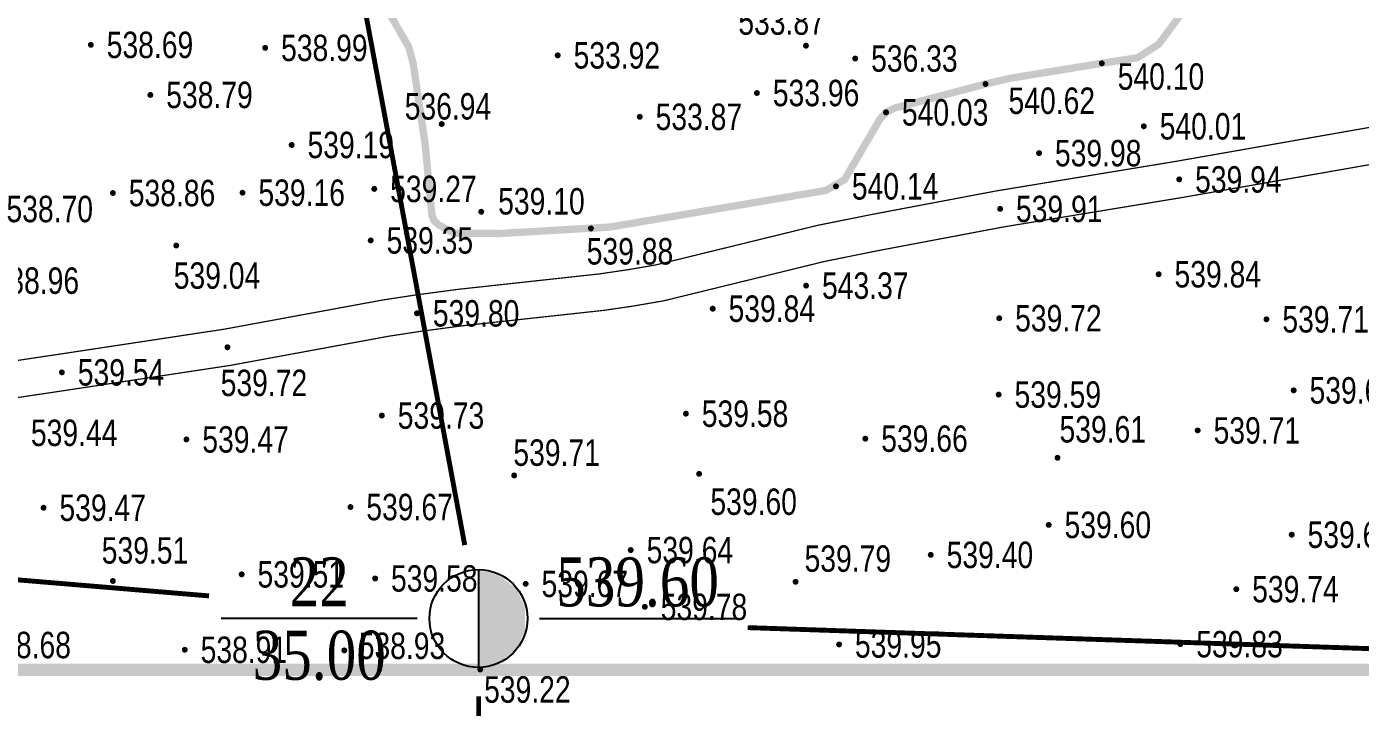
# Model space of a CAD drawing. Header units: millimetres. Extents: x 7408 to 22184, y -2085 to 5798.
# Drawn here: x 7624.6 to 7679.1, y -2023 to -1995.2 of the extents above; entities that cross this region are included whole.
import ezdxf
from ezdxf.enums import TextEntityAlignment as Align

# ---------------------------------------------------------------- set-up
doc = ezdxf.new("R2010")
doc.units = ezdxf.units.MM
for name, pattern in [('DASHDOT', [1, 0.5, -0.25, 0, -0.25]), ('PMX', [13, 10, -1, 0, -1, 0, -1]), ('X3', [5, 4, -1])]:
    doc.linetypes.add(name, pattern=pattern)
for name, color, linetype in [('DLSS', 4, 'Continuous'), ('GCD', 252, 'Continuous'), ('KTD', 7, 'Continuous'), ('挖方区', 5, 'Continuous'), ('用地范围', 1, 'Continuous'), ('道路-中心线', 12, 'DASHDOT')]:
    doc.layers.add(name, color=color, linetype=linetype)
doc.styles.add('DZNUM', font='TIMES.TTF')
doc.styles.add('HZ', font='jzfz_ena.shx', dxfattribs={"width": 0.7, "bigfont": 'jzfz_cna.shx'})
doc.styles.get("Standard").update_dxf_attribs({"font": 'SimSun.ttf', "width": 0.8})
doc.linetypes.add('陡坎线1', pattern='A,0.15,["|",Standard,S=0.2,R=0,X=0,Y=0],0.15', length=0.3)

# ---------------------------------------------------------------- blocks, each defined once
blk = doc.blocks.new('tl_ztk')
blk.add_line((0, 1.956), (0, -2.004))
blk.add_circle((0, 0), 2)
for points in [[(0.439, 1.901), (0.439, -1.894), (-0.003, 1.956), (-0.003, -1.894)], [(0.858, 1.742), (0.858, -1.77), (0.439, 1.901), (0.439, -1.894)], [(1.555, 1.233), (1.555, -1.274), (0.858, 1.742), (0.858, -1.77)], [(1.9, 0.461), (1.9, -0.476), (1.555, 1.233), (1.555, -1.274)]]:
    blk.add_solid(points)
blk = doc.blocks.new('GC200')
at = {"linetype": 'Continuous', "const_width": 0.2, "flags": 128}
blk.add_lwpolyline([(-0.1, 0, 1), (0.1, 0, 1)], format="xyb", close=True, dxfattribs=at)
blk = doc.blocks.new('122121')
at = {"layer": 'GCD', "color": 252, "linetype": 'Continuous', "lineweight": 5}
ref = blk.add_blockref('GC200', (7656.438, -1995.978, 266.935), dxfattribs=dict(at, xscale=0.6, yscale=0.6, zscale=0.6))
ref.add_attrib('height', '533.87', dxfattribs={"linetype": 'Continuous', "height": 1.08, "style": 'HZ', "width": 0.8}).set_placement((7653.677, -1994.993, 266.935), align=Align.MIDDLE_LEFT)
ref = blk.add_blockref('GC200', (7627.236, -1995.945, 269.345), dxfattribs=dict(at, xscale=0.6, yscale=0.6, zscale=0.6))
ref.add_attrib('height', '538.69', dxfattribs={"linetype": 'Continuous', "height": 1.08, "style": 'HZ', "width": 0.8}).set_placement((7627.884, -1995.945, 269.345), align=Align.MIDDLE_LEFT)
ref = blk.add_blockref('GC200', (7634.355, -1996.068, 269.493), dxfattribs=dict(at, xscale=0.6, yscale=0.6, zscale=0.6))
ref.add_attrib('height', '538.99', dxfattribs={"linetype": 'Continuous', "height": 1.08, "style": 'HZ', "width": 0.8}).set_placement((7635.004, -1996.068, 269.493), align=Align.MIDDLE_LEFT)
ref = blk.add_blockref('GC200', (7646.301, -1996.373, 266.962), dxfattribs=dict(at, xscale=0.6, yscale=0.6, zscale=0.6))
ref.add_attrib('height', '533.92', dxfattribs={"linetype": 'Continuous', "height": 1.08, "style": 'HZ', "width": 0.8}).set_placement((7646.95, -1996.373, 266.962), align=Align.MIDDLE_LEFT)
ref = blk.add_blockref('GC200', (7658.451, -1996.503, 268.166), dxfattribs=dict(at, xscale=0.6, yscale=0.6, zscale=0.6))
ref.add_attrib('height', '536.33', dxfattribs={"linetype": 'Continuous', "height": 1.08, "style": 'HZ', "width": 0.8}).set_placement((7659.099, -1996.503, 268.166), align=Align.MIDDLE_LEFT)
ref = blk.add_blockref('GC200', (7668.52, -1996.697, 270.048), dxfattribs=dict(at, xscale=0.6, yscale=0.6, zscale=0.6))
ref.add_attrib('height', '540.10', dxfattribs={"linetype": 'Continuous', "height": 1.08, "style": 'HZ', "width": 0.8}).set_placement((7669.169, -1997.237, 270.048), align=Align.MIDDLE_LEFT)
ref = blk.add_blockref('GC200', (7629.667, -1997.99, 269.394), dxfattribs=dict(at, xscale=0.6, yscale=0.6, zscale=0.6))
ref.add_attrib('height', '538.79', dxfattribs={"linetype": 'Continuous', "height": 1.08, "style": 'HZ', "width": 0.8}).set_placement((7630.315, -1997.99, 269.394), align=Align.MIDDLE_LEFT)
ref = blk.add_blockref('GC200', (7654.437, -1997.911, 266.981), dxfattribs=dict(at, xscale=0.6, yscale=0.6, zscale=0.6))
ref.add_attrib('height', '533.96', dxfattribs={"linetype": 'Continuous', "height": 1.08, "style": 'HZ', "width": 0.8}).set_placement((7655.085, -1997.911, 266.981), align=Align.MIDDLE_LEFT)
ref = blk.add_blockref('GC200', (7663.77, -1997.543, 270.308), dxfattribs=dict(at, xscale=0.6, yscale=0.6, zscale=0.6))
ref.add_attrib('height', '540.62', dxfattribs={"linetype": 'Continuous', "height": 1.08, "style": 'HZ', "width": 0.8}).set_placement((7664.711, -1998.227, 270.308), align=Align.MIDDLE_LEFT)
ref = blk.add_blockref('GC200', (7641.565, -1999.181, 268.469), dxfattribs=dict(at, xscale=0.6, yscale=0.6, zscale=0.6))
ref.add_attrib('height', '536.94', dxfattribs={"linetype": 'Continuous', "height": 1.08, "style": 'HZ', "width": 0.8}).set_placement((7640.053, -1998.456, 268.469), align=Align.MIDDLE_LEFT)
ref = blk.add_blockref('GC200', (7659.708, -1998.702, 270.014), dxfattribs=dict(at, xscale=0.6, yscale=0.6, zscale=0.6))
ref.add_attrib('height', '540.03', dxfattribs={"linetype": 'Continuous', "height": 1.08, "style": 'HZ', "width": 0.8}).set_placement((7660.356, -1998.702, 270.014), align=Align.MIDDLE_LEFT)
ref = blk.add_blockref('GC200', (7649.651, -1998.883, 266.937), dxfattribs=dict(at, xscale=0.6, yscale=0.6, zscale=0.6))
ref.add_attrib('height', '533.87', dxfattribs={"linetype": 'Continuous', "height": 1.08, "style": 'HZ', "width": 0.8}).set_placement((7650.299, -1998.883, 266.937), align=Align.MIDDLE_LEFT)
ref = blk.add_blockref('GC200', (7670.235, -1999.272, 270.005), dxfattribs=dict(at, xscale=0.6, yscale=0.6, zscale=0.6))
ref.add_attrib('height', '540.01', dxfattribs={"linetype": 'Continuous', "height": 1.08, "style": 'HZ', "width": 0.8}).set_placement((7670.884, -1999.272, 270.005), align=Align.MIDDLE_LEFT)
ref = blk.add_blockref('GC200', (7635.436, -2000.034, 269.597), dxfattribs=dict(at, xscale=0.6, yscale=0.6, zscale=0.6))
ref.add_attrib('height', '539.19', dxfattribs={"linetype": 'Continuous', "height": 1.08, "style": 'HZ', "width": 0.8}).set_placement((7636.084, -2000.034, 269.597), align=Align.MIDDLE_LEFT)
ref = blk.add_blockref('GC200', (7665.958, -2000.368, 269.99), dxfattribs=dict(at, xscale=0.6, yscale=0.6, zscale=0.6))
ref.add_attrib('height', '539.98', dxfattribs={"linetype": 'Continuous', "height": 1.08, "style": 'HZ', "width": 0.8}).set_placement((7666.606, -2000.368, 269.99), align=Align.MIDDLE_LEFT)
ref = blk.add_blockref('GC200', (7671.681, -2001.442, 269.969), dxfattribs=dict(at, xscale=0.6, yscale=0.6, zscale=0.6))
ref.add_attrib('height', '539.94', dxfattribs={"linetype": 'Continuous', "height": 1.08, "style": 'HZ', "width": 0.8}).set_placement((7672.329, -2001.442, 269.969), align=Align.MIDDLE_LEFT)
ref = blk.add_blockref('GC200', (7628.136, -2001.998, 269.43), dxfattribs=dict(at, xscale=0.6, yscale=0.6, zscale=0.6))
ref.add_attrib('height', '538.86', dxfattribs={"linetype": 'Continuous', "height": 1.08, "style": 'HZ', "width": 0.8}).set_placement((7628.784, -2001.998, 269.43), align=Align.MIDDLE_LEFT)
ref = blk.add_blockref('GC200', (7633.431, -2001.985, 269.582), dxfattribs=dict(at, xscale=0.6, yscale=0.6, zscale=0.6))
ref.add_attrib('height', '539.16', dxfattribs={"linetype": 'Continuous', "height": 1.08, "style": 'HZ', "width": 0.8}).set_placement((7634.079, -2001.985, 269.582), align=Align.MIDDLE_LEFT)
ref = blk.add_blockref('GC200', (7638.811, -2001.83, 269.632), dxfattribs=dict(at, xscale=0.6, yscale=0.6, zscale=0.6))
ref.add_attrib('height', '539.27', dxfattribs={"linetype": 'Continuous', "height": 1.08, "style": 'HZ', "width": 0.8}).set_placement((7639.459, -2001.83, 269.632), align=Align.MIDDLE_LEFT)
ref = blk.add_blockref('GC200', (7657.664, -2001.726, 270.068), dxfattribs=dict(at, xscale=0.6, yscale=0.6, zscale=0.6))
ref.add_attrib('height', '540.14', dxfattribs={"linetype": 'Continuous', "height": 1.08, "style": 'HZ', "width": 0.8}).set_placement((7658.312, -2001.726, 270.068), align=Align.MIDDLE_LEFT)
ref = blk.add_blockref('GC200', (7643.179, -2002.763, 269.548), dxfattribs=dict(at, xscale=0.6, yscale=0.6, zscale=0.6))
ref.add_attrib('height', '539.10', dxfattribs={"linetype": 'Continuous', "height": 1.08, "style": 'HZ', "width": 0.8}).set_placement((7643.87, -2002.336, 269.548), align=Align.MIDDLE_LEFT)
ref = blk.add_blockref('GC200', (7623.143, -2002.651, 269.349), dxfattribs=dict(at, xscale=0.6, yscale=0.6, zscale=0.6))
ref.add_attrib('height', '538.70', dxfattribs={"linetype": 'Continuous', "height": 1.08, "style": 'HZ', "width": 0.8}).set_placement((7623.791, -2002.651, 269.349), align=Align.MIDDLE_LEFT)
ref = blk.add_blockref('GC200', (7664.367, -2002.647, 269.954), dxfattribs=dict(at, xscale=0.6, yscale=0.6, zscale=0.6))
ref.add_attrib('height', '539.91', dxfattribs={"linetype": 'Continuous', "height": 1.08, "style": 'HZ', "width": 0.8}).set_placement((7665.015, -2002.647, 269.954), align=Align.MIDDLE_LEFT)
ref = blk.add_blockref('GC200', (7638.666, -2003.935, 269.673), dxfattribs=dict(at, xscale=0.6, yscale=0.6, zscale=0.6))
ref.add_attrib('height', '539.35', dxfattribs={"linetype": 'Continuous', "height": 1.08, "style": 'HZ', "width": 0.8}).set_placement((7639.314, -2003.935, 269.673), align=Align.MIDDLE_LEFT)
ref = blk.add_blockref('GC200', (7647.658, -2003.444, 269.942), dxfattribs=dict(at, xscale=0.6, yscale=0.6, zscale=0.6))
ref.add_attrib('height', '539.88', dxfattribs={"linetype": 'Continuous', "height": 1.08, "style": 'HZ', "width": 0.8}).set_placement((7647.486, -2004.38, 269.942), align=Align.MIDDLE_LEFT)
ref = blk.add_blockref('GC200', (7630.725, -2004.144, 269.522), dxfattribs=dict(at, xscale=0.6, yscale=0.6, zscale=0.6))
ref.add_attrib('height', '539.04', dxfattribs={"linetype": 'Continuous', "height": 1.08, "style": 'HZ', "width": 0.8}).set_placement((7630.621, -2005.372, 269.522), align=Align.MIDDLE_LEFT)
ref = blk.add_blockref('GC200', (7622.576, -2005.579, 269.481), dxfattribs=dict(at, xscale=0.6, yscale=0.6, zscale=0.6))
ref.add_attrib('height', '538.96', dxfattribs={"linetype": 'Continuous', "height": 1.08, "style": 'HZ', "width": 0.8}).set_placement((7623.224, -2005.579, 269.481), align=Align.MIDDLE_LEFT)
ref = blk.add_blockref('GC200', (7656.445, -2005.782, 271.685), dxfattribs=dict(at, xscale=0.6, yscale=0.6, zscale=0.6))
ref.add_attrib('height', '543.37', dxfattribs={"linetype": 'Continuous', "height": 1.08, "style": 'HZ', "width": 0.8}).set_placement((7657.094, -2005.782, 271.685), align=Align.MIDDLE_LEFT)
ref = blk.add_blockref('GC200', (7670.841, -2005.318, 269.921), dxfattribs=dict(at, xscale=0.6, yscale=0.6, zscale=0.6))
ref.add_attrib('height', '539.84', dxfattribs={"linetype": 'Continuous', "height": 1.08, "style": 'HZ', "width": 0.8}).set_placement((7671.489, -2005.318, 269.921), align=Align.MIDDLE_LEFT)
ref = blk.add_blockref('GC200', (7652.631, -2006.724, 269.919), dxfattribs=dict(at, xscale=0.6, yscale=0.6, zscale=0.6))
ref.add_attrib('height', '539.84', dxfattribs={"linetype": 'Continuous', "height": 1.08, "style": 'HZ', "width": 0.8}).set_placement((7653.279, -2006.724, 269.919), align=Align.MIDDLE_LEFT)
ref = blk.add_blockref('GC200', (7640.553, -2006.914, 269.902), dxfattribs=dict(at, xscale=0.6, yscale=0.6, zscale=0.6))
ref.add_attrib('height', '539.80', dxfattribs={"linetype": 'Continuous', "height": 1.08, "style": 'HZ', "width": 0.8}).set_placement((7641.202, -2006.914, 269.902), align=Align.MIDDLE_LEFT)
ref = blk.add_blockref('GC200', (7664.332, -2007.115, 269.86), dxfattribs=dict(at, xscale=0.6, yscale=0.6, zscale=0.6))
ref.add_attrib('height', '539.72', dxfattribs={"linetype": 'Continuous', "height": 1.08, "style": 'HZ', "width": 0.8}).set_placement((7664.98, -2007.115, 269.86), align=Align.MIDDLE_LEFT)
ref = blk.add_blockref('GC200', (7675.245, -2007.158, 269.854), dxfattribs=dict(at, xscale=0.6, yscale=0.6, zscale=0.6))
ref.add_attrib('height', '539.71', dxfattribs={"linetype": 'Continuous', "height": 1.08, "style": 'HZ', "width": 0.8}).set_placement((7675.893, -2007.158, 269.854), align=Align.MIDDLE_LEFT)
ref = blk.add_blockref('GC200', (7632.815, -2008.301, 269.861), dxfattribs=dict(at, xscale=0.6, yscale=0.6, zscale=0.6))
ref.add_attrib('height', '539.72', dxfattribs={"linetype": 'Continuous', "height": 1.08, "style": 'HZ', "width": 0.8}).set_placement((7632.538, -2009.755, 269.861), align=Align.MIDDLE_LEFT)
ref = blk.add_blockref('GC200', (7626.054, -2009.327, 269.77), dxfattribs=dict(at, xscale=0.6, yscale=0.6, zscale=0.6))
ref.add_attrib('height', '539.54', dxfattribs={"linetype": 'Continuous', "height": 1.08, "style": 'HZ', "width": 0.8}).set_placement((7626.702, -2009.327, 269.77), align=Align.MIDDLE_LEFT)
ref = blk.add_blockref('GC200', (7676.355, -2010.062, 269.834), dxfattribs=dict(at, xscale=0.6, yscale=0.6, zscale=0.6))
ref.add_attrib('height', '539.67', dxfattribs={"linetype": 'Continuous', "height": 1.08, "style": 'HZ', "width": 0.8}).set_placement((7677.003, -2010.062, 269.834), align=Align.MIDDLE_LEFT)
ref = blk.add_blockref('GC200', (7664.308, -2010.234, 269.795), dxfattribs=dict(at, xscale=0.6, yscale=0.6, zscale=0.6))
ref.add_attrib('height', '539.59', dxfattribs={"linetype": 'Continuous', "height": 1.08, "style": 'HZ', "width": 0.8}).set_placement((7664.956, -2010.234, 269.795), align=Align.MIDDLE_LEFT)
ref = blk.add_blockref('GC200', (7639.12, -2011.092, 269.866), dxfattribs=dict(at, xscale=0.6, yscale=0.6, zscale=0.6))
ref.add_attrib('height', '539.73', dxfattribs={"linetype": 'Continuous', "height": 1.08, "style": 'HZ', "width": 0.8}).set_placement((7639.768, -2011.092, 269.866), align=Align.MIDDLE_LEFT)
ref = blk.add_blockref('GC200', (7651.536, -2011.015, 269.791), dxfattribs=dict(at, xscale=0.6, yscale=0.6, zscale=0.6))
ref.add_attrib('height', '539.58', dxfattribs={"linetype": 'Continuous', "height": 1.08, "style": 'HZ', "width": 0.8}).set_placement((7652.184, -2011.015, 269.791), align=Align.MIDDLE_LEFT)
ref = blk.add_blockref('GC200', (7624.141, -2011.797, 269.721), dxfattribs=dict(at, xscale=0.6, yscale=0.6, zscale=0.6))
ref.add_attrib('height', '539.44', dxfattribs={"linetype": 'Continuous', "height": 1.08, "style": 'HZ', "width": 0.8}).set_placement((7624.789, -2011.797, 269.721), align=Align.MIDDLE_LEFT)
ref = blk.add_blockref('GC200', (7666.712, -2012.816, 269.805), dxfattribs=dict(at, xscale=0.6, yscale=0.6, zscale=0.6))
ref.add_attrib('height', '539.61', dxfattribs={"linetype": 'Continuous', "height": 1.08, "style": 'HZ', "width": 0.8}).set_placement((7666.793, -2011.654, 269.805), align=Align.MIDDLE_LEFT)
ref = blk.add_blockref('GC200', (7672.435, -2011.699, 269.856), dxfattribs=dict(at, xscale=0.6, yscale=0.6, zscale=0.6))
ref.add_attrib('height', '539.71', dxfattribs={"linetype": 'Continuous', "height": 1.08, "style": 'HZ', "width": 0.8}).set_placement((7673.084, -2011.699, 269.856), align=Align.MIDDLE_LEFT)
ref = blk.add_blockref('GC200', (7631.14, -2012.066, 269.735), dxfattribs=dict(at, xscale=0.6, yscale=0.6, zscale=0.6))
ref.add_attrib('height', '539.47', dxfattribs={"linetype": 'Continuous', "height": 1.08, "style": 'HZ', "width": 0.8}).set_placement((7631.788, -2012.066, 269.735), align=Align.MIDDLE_LEFT)
ref = blk.add_blockref('GC200', (7658.864, -2012.035, 269.827), dxfattribs=dict(at, xscale=0.6, yscale=0.6, zscale=0.6))
ref.add_attrib('height', '539.66', dxfattribs={"linetype": 'Continuous', "height": 1.08, "style": 'HZ', "width": 0.8}).set_placement((7659.513, -2012.035, 269.827), align=Align.MIDDLE_LEFT)
ref = blk.add_blockref('GC200', (7644.523, -2013.538, 269.856), dxfattribs=dict(at, xscale=0.6, yscale=0.6, zscale=0.6))
ref.add_attrib('height', '539.71', dxfattribs={"linetype": 'Continuous', "height": 1.08, "style": 'HZ', "width": 0.8}).set_placement((7644.49, -2012.606, 269.856), align=Align.MIDDLE_LEFT)
ref = blk.add_blockref('GC200', (7652.075, -2013.475, 269.798), dxfattribs=dict(at, xscale=0.6, yscale=0.6, zscale=0.6))
ref.add_attrib('height', '539.60', dxfattribs={"linetype": 'Continuous', "height": 1.08, "style": 'HZ', "width": 0.8}).set_placement((7652.536, -2014.611, 269.798), align=Align.MIDDLE_LEFT)
ref = blk.add_blockref('GC200', (7625.305, -2014.858, 269.733), dxfattribs=dict(at, xscale=0.6, yscale=0.6, zscale=0.6))
ref.add_attrib('height', '539.47', dxfattribs={"linetype": 'Continuous', "height": 1.08, "style": 'HZ', "width": 0.8}).set_placement((7625.953, -2014.858, 269.733), align=Align.MIDDLE_LEFT)
ref = blk.add_blockref('GC200', (7637.838, -2014.829, 269.834), dxfattribs=dict(at, xscale=0.6, yscale=0.6, zscale=0.6))
ref.add_attrib('height', '539.67', dxfattribs={"linetype": 'Continuous', "height": 1.08, "style": 'HZ', "width": 0.8}).set_placement((7638.486, -2014.829, 269.834), align=Align.MIDDLE_LEFT)
ref = blk.add_blockref('GC200', (7666.351, -2015.559, 269.801), dxfattribs=dict(at, xscale=0.6, yscale=0.6, zscale=0.6))
ref.add_attrib('height', '539.60', dxfattribs={"linetype": 'Continuous', "height": 1.08, "style": 'HZ', "width": 0.8}).set_placement((7666.999, -2015.559, 269.801), align=Align.MIDDLE_LEFT)
ref = blk.add_blockref('GC200', (7676.275, -2015.959, 269.829), dxfattribs=dict(at, xscale=0.6, yscale=0.6, zscale=0.6))
ref.add_attrib('height', '539.66', dxfattribs={"linetype": 'Continuous', "height": 1.08, "style": 'HZ', "width": 0.8}).set_placement((7676.923, -2015.959, 269.829), align=Align.MIDDLE_LEFT)
ref = blk.add_blockref('GC200', (7628.137, -2017.851, 269.754), dxfattribs=dict(at, xscale=0.6, yscale=0.6, zscale=0.6))
ref.add_attrib('height', '539.51', dxfattribs={"linetype": 'Continuous', "height": 1.08, "style": 'HZ', "width": 0.8}).set_placement((7627.68, -2016.601, 269.754), align=Align.MIDDLE_LEFT)
ref = blk.add_blockref('GC200', (7649.283, -2016.587, 269.82), dxfattribs=dict(at, xscale=0.6, yscale=0.6, zscale=0.6))
ref.add_attrib('height', '539.64', dxfattribs={"linetype": 'Continuous', "height": 1.08, "style": 'HZ', "width": 0.8}).set_placement((7649.932, -2016.587, 269.82), align=Align.MIDDLE_LEFT)
ref = blk.add_blockref('GC200', (7656.015, -2017.884, 269.894), dxfattribs=dict(at, xscale=0.6, yscale=0.6, zscale=0.6))
ref.add_attrib('height', '539.79', dxfattribs={"linetype": 'Continuous', "height": 1.08, "style": 'HZ', "width": 0.8}).set_placement((7656.382, -2016.936, 269.894), align=Align.MIDDLE_LEFT)
ref = blk.add_blockref('GC200', (7661.535, -2016.784, 269.701), dxfattribs=dict(at, xscale=0.6, yscale=0.6, zscale=0.6))
ref.add_attrib('height', '539.40', dxfattribs={"linetype": 'Continuous', "height": 1.08, "style": 'HZ', "width": 0.8}).set_placement((7662.184, -2016.784, 269.701), align=Align.MIDDLE_LEFT)
ref = blk.add_blockref('GC200', (7633.394, -2017.581, 269.757), dxfattribs=dict(at, xscale=0.6, yscale=0.6, zscale=0.6))
ref.add_attrib('height', '539.51', dxfattribs={"linetype": 'Continuous', "height": 1.08, "style": 'HZ', "width": 0.8}).set_placement((7634.042, -2017.581, 269.757), align=Align.MIDDLE_LEFT)
ref = blk.add_blockref('GC200', (7638.845, -2017.748, 269.792), dxfattribs=dict(at, xscale=0.6, yscale=0.6, zscale=0.6))
ref.add_attrib('height', '539.58', dxfattribs={"linetype": 'Continuous', "height": 1.08, "style": 'HZ', "width": 0.8}).set_placement((7639.493, -2017.748, 269.792), align=Align.MIDDLE_LEFT)
ref = blk.add_blockref('GC200', (7644.993, -2017.968, 269.835), dxfattribs=dict(at, xscale=0.6, yscale=0.6, zscale=0.6))
ref.add_attrib('height', '539.67', dxfattribs={"linetype": 'Continuous', "height": 1.08, "style": 'HZ', "width": 0.8}).set_placement((7645.641, -2017.968, 269.835), align=Align.MIDDLE_LEFT)
ref = blk.add_blockref('GC200', (7674.011, -2018.186, 269.872), dxfattribs=dict(at, xscale=0.6, yscale=0.6, zscale=0.6))
ref.add_attrib('height', '539.74', dxfattribs={"linetype": 'Continuous', "height": 1.08, "style": 'HZ', "width": 0.8}).set_placement((7674.66, -2018.186, 269.872), align=Align.MIDDLE_LEFT)
ref = blk.add_blockref('GC200', (7649.859, -2018.909, 269.889), dxfattribs=dict(at, xscale=0.6, yscale=0.6, zscale=0.6))
ref.add_attrib('height', '539.78', dxfattribs={"linetype": 'Continuous', "height": 1.08, "style": 'HZ', "width": 0.8}).set_placement((7650.507, -2018.909, 269.889), align=Align.MIDDLE_LEFT)
ref = blk.add_blockref('GC200', (7621.824, -2020.689, 269.342), dxfattribs=dict(at, xscale=0.6, yscale=0.6, zscale=0.6))
ref.add_attrib('height', '538.68', dxfattribs={"linetype": 'Continuous', "height": 1.08, "style": 'HZ', "width": 0.8}).set_placement((7622.89, -2020.467, 269.342), align=Align.MIDDLE_LEFT)
ref = blk.add_blockref('GC200', (7637.587, -2020.687, 269.465), dxfattribs=dict(at, xscale=0.6, yscale=0.6, zscale=0.6))
ref.add_attrib('height', '538.93', dxfattribs={"linetype": 'Continuous', "height": 1.08, "style": 'HZ', "width": 0.8}).set_placement((7638.175, -2020.5, 269.465), align=Align.MIDDLE_LEFT)
ref = blk.add_blockref('GC200', (7657.791, -2020.444, 269.976), dxfattribs=dict(at, xscale=0.6, yscale=0.6, zscale=0.6))
ref.add_attrib('height', '539.95', dxfattribs={"linetype": 'Continuous', "height": 1.08, "style": 'HZ', "width": 0.8}).set_placement((7658.439, -2020.444, 269.976), align=Align.MIDDLE_LEFT)
ref = blk.add_blockref('GC200', (7671.729, -2020.432, 269.916), dxfattribs=dict(at, xscale=0.6, yscale=0.6, zscale=0.6))
ref.add_attrib('height', '539.83', dxfattribs={"linetype": 'Continuous', "height": 1.08, "style": 'HZ', "width": 0.8}).set_placement((7672.377, -2020.432, 269.916), align=Align.MIDDLE_LEFT)
ref = blk.add_blockref('GC200', (7631.072, -2020.661, 269.456), dxfattribs=dict(at, xscale=0.6, yscale=0.6, zscale=0.6))
ref.add_attrib('height', '538.91', dxfattribs={"linetype": 'Continuous', "height": 1.08, "style": 'HZ', "width": 0.8}).set_placement((7631.72, -2020.661, 269.456), align=Align.MIDDLE_LEFT)
ref = blk.add_blockref('GC200', (7643.139, -2021.468, 269.61), dxfattribs=dict(at, xscale=0.6, yscale=0.6, zscale=0.6))
ref.add_attrib('height', '539.22', dxfattribs={"linetype": 'Continuous', "height": 1.08, "style": 'HZ', "width": 0.8}).set_placement((7643.295, -2022.284, 269.61), align=Align.MIDDLE_LEFT)

msp = doc.modelspace()

# ---------------------------------------------------------------- linework, layer by layer
at = {"layer": 'DLSS', "linetype": 'X3', "const_width": 0.05, "elevation": -268.012, "flags": 128}
msp.add_lwpolyline([(7741.582, -1990.424), (7741.381, -1990.569), (7739.566, -1990.551), (7738.783, -1990.584), (7736.703, -1990.762), (7734.715, -1990.977), (7733.112, -1991.256), (7730.54, -1991.767), (7725.872, -1992.84), (7719.121, -1994.272), (7715.845, -1994.883), (7714.073, -1995.018), (7711.067, -1995.216), (7706.035, -1995.423), (7704.671, -1995.529), (7703.377, -1995.679), (7697.227, -1996.506), (7688.717, -1997.798), (7679.551, -1999.3), (7671.555, -2000.703), (7664.236, -2001.908), (7659.19, -2002.862), (7656.906, -2003.321), (7650.318, -2004.934), (7649.167, -2005.132), (7648.007, -2005.303), (7642.223, -2005.935), (7640.447, -2006.172), (7639.157, -2006.369), (7632.691, -2007.561), (7625.942, -2008.585), (7619.601, -2009.535), (7617.092, -2009.747), (7611.405, -2010.134), (7610.004, -2010.163), (7608.278, -2010.213), (7598.629, -2010.011), (7596.935, -2009.918), (7596.061, -2009.797), (7592.358, -2009.046), (7589.022, -2008.544), (7587.934, -2008.446), (7586.907, -2008.418), (7583.31, -2008.469), (7582.173, -2008.412), (7581.41, -2008.341), (7579.917, -2008.097), (7578.673, -2007.752), (7578.256, -2007.553), (7577.965, -2007.214), (7577.898, -2007.007), (7577.853, -2006.674), (7577.804, -2005.727), (7578.06, -2004.876), (7578.346, -2004.084), (7582.205, -1995.722), (7582.692, -1994.793), (7583.156, -1994.14), (7585.644, -1991.445), (7586.194, -1990.901), (7586.672, -1990.429), (7587.58, -1989.662), (7588.24, -1989.088), (7593.498, -1985.196), (7596.716, -1982.774), (7598.473, -1981.277), (7603.217, -1977.007), (7605.231, -1975.121), (7607.631, -1972.512), (7608.374, -1971.683), (7609.207, -1970.445), (7609.78, -1969.437), (7610.085, -1968.885), (7610.415, -1967.916), (7610.616, -1966.962), (7610.758, -1965.97), (7610.547, -1960.615), (7610.474, -1958.98), (7610.223, -1955.584), (7610.265, -1954.694), (7610.388, -1953.639), (7610.584, -1952.506), (7610.941, -1951.281), (7611.253, -1950.423), (7611.868, -1949.224), (7612.264, -1948.635), (7613.243, -1947.366), (7613.768, -1946.739), (7614.155, -1946.372), (7614.93, -1945.682), (7616.021, -1944.767), (7616.643, -1944.286), (7618.998, -1942.909), (7620.891, -1941.661), (7622.326, -1940.766), (7623.36, -1939.824), (7623.729, -1939.396), (7624.096, -1938.862), (7624.79, -1937.65), (7625.044, -1937.122), (7625.202, -1936.607), (7625.327, -1935.354), (7625.369, -1931.648), (7625.414, -1929.941), (7625.51, -1927.936), (7625.639, -1926.147), (7626.087, -1921.577), (7626.523, -1917.781), (7626.732, -1915.846), (7626.844, -1913.34), (7626.888, -1910.811), (7626.896, -1908.483), (7626.988, -1904.175), (7627.011, -1902.7), (7626.916, -1900.758), (7626.867, -1900)], dxfattribs=at)
at = {"layer": 'DLSS', "linetype": 'Continuous', "const_width": 0.05, "elevation": -268.012, "flags": 128}
msp.add_lwpolyline([(7679.801, -2000.778), (7671.806, -2002.181), (7664.497, -2003.386), (7659.477, -2004.335), (7657.232, -2004.786), (7650.624, -2006.404), (7649.404, -2006.614), (7648.198, -2006.791), (7642.403, -2007.424), (7640.66, -2007.656), (7639.407, -2007.848), (7632.94, -2009.04), (7626.166, -2010.069), (7619.775, -2011.026)], dxfattribs=at)
at = {"layer": 'KTD'}
for p, q in [((7640.563, -2019.385), (7632.563, -2019.385)), ((7645.563, -2019.385), (7653.563, -2019.385))]:
    msp.add_line(p, q, dxfattribs=at)
at = {"layer": 'KTD', "linetype": 'PMX', "ltscale": 0.025, "const_width": 0.2}
for points in [[(7642.505, -2016.385), (7635.728, -1979.98)], [(7603.05, -2016.024), (7632.063, -2018.461)], [(7654.063, -2019.757), (7683.278, -2020.745)], [(7643.072, -2022.561), (7643.073, -2028.913)]]:
    msp.add_lwpolyline(points, dxfattribs=at)
at = {"layer": '挖方区', "color": 150, "linetype": '陡坎线1', "ltscale": 5, "const_width": 0.3}
for points, elevation in [([(7630.36, -1964.119), (7630.57, -1968.304), (7630.709, -1970.264), (7635.525, -1970.394), (7636.093, -1974.236), (7636.912, -1978.758), (7637.108, -1980.499), (7637.32, -1983.952), (7637.755, -1986.934), (7639.107, -1993.754), (7639.425, -1994.655), (7640.214, -1996.023), (7640.397, -1996.687), (7640.887, -2000.002), (7641.164, -2002.908), (7641.251, -2003.128), (7641.423, -2003.289), (7642.076, -2003.641)], -1.041), ([(7642.076, -2003.641), (7643.942, -2003.653), (7648.443, -2003.388), (7657.252, -2001.893), (7658.014, -2001.45), (7659.456, -1998.987), (7659.708, -1998.702), (7660.053, -1998.53), (7663.769, -1997.543), (7664.815, -1997.303), (7668.52, -1996.697), (7669.979, -1996.472), (7670.853, -1995.91), (7672.647, -1993.473), (7673.401, -1992.589), (7674.054, -1991.496), (7674.943, -1989.359), (7675.682, -1987.876), (7676.116, -1987.246), (7677.98, -1984.8), (7678.684, -1984), (7680.767, -1982.278)], 1.646)]:
    msp.add_lwpolyline(points, dxfattribs=dict(at, elevation=elevation))
at = {"layer": '用地范围', "const_width": 0.5}
msp.add_lwpolyline([(7532.471, -2004.632), (7546.573, -2009.737), (7560.969, -2013.943), (7575.601, -2017.231), (7590.412, -2019.589), (7605.343, -2021.008), (7620.333, -2021.482), (7745.362, -2021.482), (7745.362, -1809.247)], dxfattribs=at)

# ---------------------------------------------------------------- block references
at = {"layer": 'KTD'}
msp.add_blockref('tl_ztk', (7643.063, -2019.385), dxfattribs=at)
at = {"layer": '道路-中心线', "linetype": 'Continuous'}
msp.add_blockref('122121', (0, 0), dxfattribs=at)

# ---------------------------------------------------------------- texts
at = {"layer": 'KTD', "style": 'DZNUM', "width": 0.8}
for s, p in [('22', (7636.563, -2017.885)), ('539.60', (7649.563, -2017.885)), ('35.00', (7636.563, -2020.885))]:
    msp.add_text(s, height=2, dxfattribs=at).set_placement(p, align=Align.MIDDLE_CENTER)

doc.saveas('drawing.dxf')
